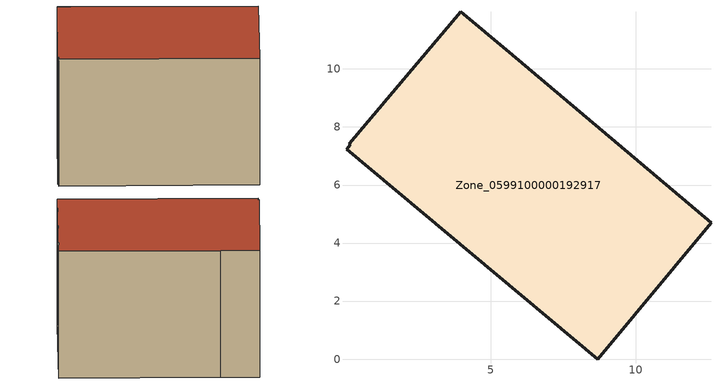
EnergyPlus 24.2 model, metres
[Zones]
Zone_0599100000192917
 floor ground (C_G): 12.59,4.7 8.69,0 0.03,7.24 0.17,7.38 0.13,7.42 3.97,11.97 5.64,10.57 z0
 wall outside (C_F): 8.69,0 12.59,4.7 5.64,10.57 3.97,11.97 0.13,7.42 0.17,7.38 0.03,7.24 8.69,0 z0:8.09
 roof outside (C_R): 0.17,7.38 0.03,7.24 8.69,0 12.59,4.7 5.64,10.57 3.97,11.97 0.13,7.42 z8.09
[BUILDING]
Pand.0599100000192917: North Axis=0; Terrain=City; Loads Convergence Tolerance Value=0.04; Temperature Convergence Tolerance Value=0.4; Solar Distribution=FullExterior; Maximum Number of Warmup Days=25; Minimum Number of Warmup Days=1
[Site:Location]
Rotterdam.The.Hague.AP_ZH_NLD Design_Conditions: Latitude=51.96; Longitude=4.45; Time Zone=1; Elevation=-4.5
[SITE:GROUNDTEMPERATURE:BUILDINGSURFACE]
18, 18, 18, 18, 18, 18, 18, 18, 18, 18, 18, 18
[MATERIAL] Thermal Absorptance=0.9; Solar Absorptance=0.7; Visible Absorptance=0.7
Name | Roughness | Thickness | Conductivity | Density | Specific Heat
G.TI.1946-1964 | MediumSmooth | 0.15 | 1 | 540 | 1210
F.TI.1946-1964 | Rough | 0.3 | 0.857143 | 1920 | 840
R.TI.1946-1964 | MediumRough | 0.2 | 0.277778 | 1500 | 1000
[CONSTRUCTION]
C_G: G.TI.1946-1964
C_F: F.TI.1946-1964
C_R: R.TI.1946-1964
[ZONE]
Zone_0599100000192917: Type=1; Multiplier=1; Ceiling Height=Autocalculate; Volume=Autocalculate; Floor Area=autocalculate; Part of Total Floor Area=Yes
[ZONEINFILTRATION:DESIGNFLOWRATE]
Infil_Zone_0599100000192917: Zone or ZoneList or Space or SpaceList=Zone_0599100000192917; Schedule=AlwaysOn; Design Flow Rate Calculation Method=Flow/Area; Flow Rate per Floor Area=0.003; Constant Term Coefficient=1; Temperature Term Coefficient=0; Velocity Term Coefficient=0; Velocity Squared Term Coefficient=0
[HVACTEMPLATE:ZONE:IDEALLOADSAIRSYSTEM]
Zone_0599100000192917: Maximum Heating Supply Air Temperature=50; Minimum Cooling Supply Air Temperature=13; Maximum Heating Supply Air Humidity Ratio=0.0156; Minimum Cooling Supply Air Humidity Ratio=0.0077; Heating Limit=NoLimit; Cooling Limit=NoLimit; Dehumidification Control Type=ConstantSensibleHeatRatio; Cooling Sensible Heat Ratio=0.7; Dehumidification Setpoint=60; Humidification Control Type=None; Humidification Setpoint=30; Outdoor Air Method=None; Outdoor Air Flow Rate per Person=0.00944; Outdoor Air Flow Rate per Zone Floor Area=0; Outdoor Air Flow Rate per Zone=0; Demand Controlled Ventilation Type=None; Outdoor Air Economizer Type=NoEconomizer; Heat Recovery Type=None; Sensible Heat Recovery Effectiveness=0.7; Latent Heat Recovery Effectiveness=0.65
[ZONECONTROL:THERMOSTAT]
ThermostatControl_Zone_0599100000192917: Zone or ZoneList=Zone_0599100000192917; Control Type Schedule=DualSetpointControlType; Control 1=Thermostat_Zone_0599100000192917; Temperature Difference Between Cutout And Setpoint=0
[THERMOSTATSETPOINT:DUALSETPOINT]
Thermostat_Zone_0599100000192917: Heating Setpoint Temperature Schedule=HeatingSetpoint_Zone_0599100000192917; Cooling Setpoint Temperature Schedule=CoolingSetpoint_Zone_0599100000192917
[SCHEDULE:COMPACT]
HeatingSetpoint_Zone_0599100000192917: Through: 12/31, For: AllDays, Until: 24:00, 21
CoolingSetpoint_Zone_0599100000192917: Through: 12/31, For: AllDays, Until: 24:00, 24
DualSetpointControlType: Through: 12/31, For: AllDays, Until: 24:00, 4
AlwaysOn: Through: 12/31, For: AllDays, Until: 24:00, 1
